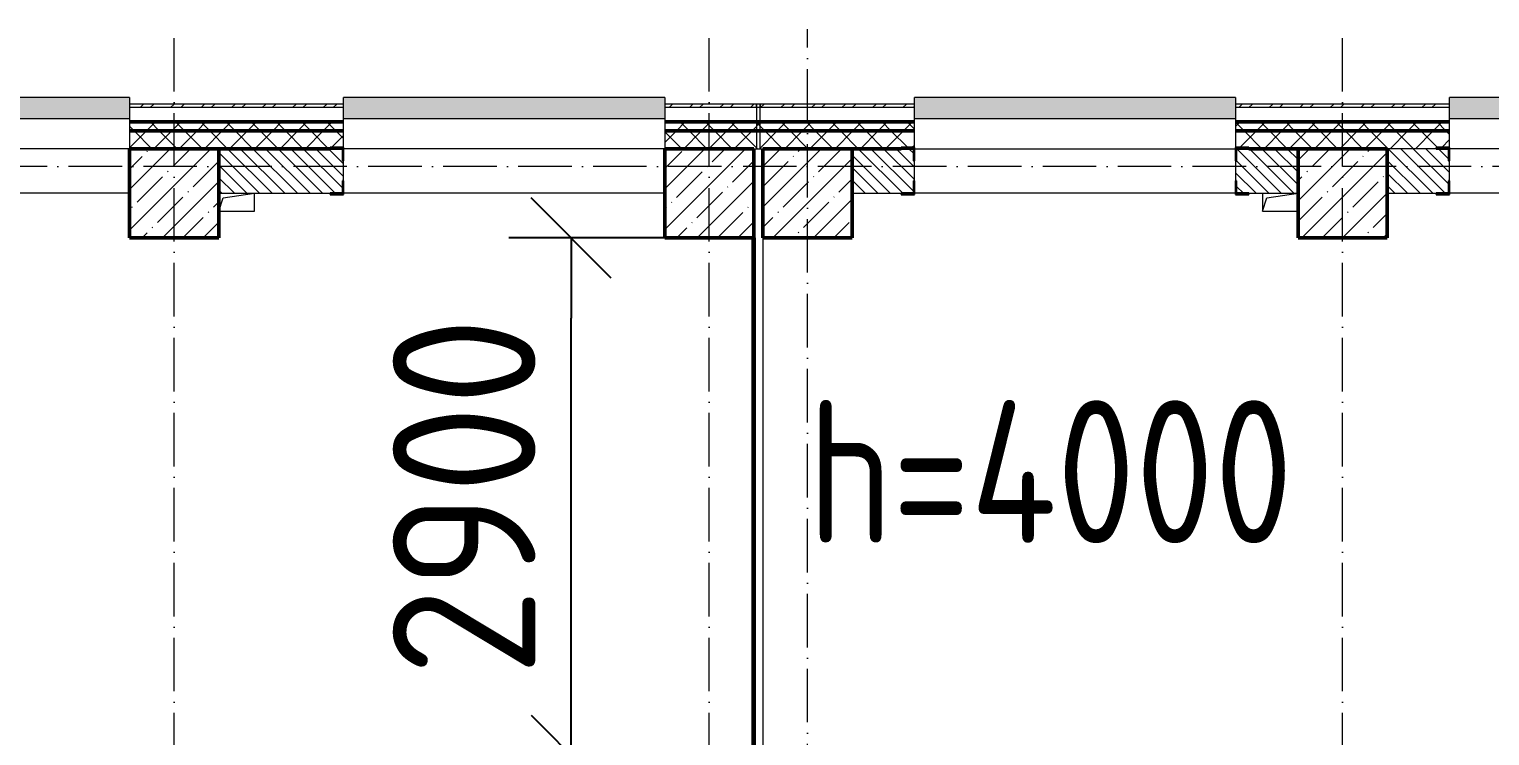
# Model space of a CAD drawing. Header units: millimetres. Extents: x 2294 to 908349, y -83289 to 219220.
# Drawn here: x 199821 to 208009, y 12216 to 16176 of the extents above; entities that cross this region are included whole.
import ezdxf

# ---------------------------------------------------------------- set-up
doc = ezdxf.new("R2010")
doc.units = ezdxf.units.MM
doc.linetypes.add('50_200_ШТРИХ_1Т_ш5_п1_п1_', pattern=[700, 500, -100, 0, -100])
for name, color, linetype, lineweight in [('A-FLOR-____-OTLN', 7, 'Continuous', 9), ('A-GENM-____-MCUT', 7, 'Continuous', 25), ('A-GENM-____-OTLN', 7, 'Continuous', 9), ('A-GENM-____-OTLN-1', 7, 'Continuous', 25), ('A-GLAZ-____-OTLN', 7, 'Continuous', 9), ('A-WALL-____-MCUT-2', 7, 'Continuous', 50), ('A-WALL-____-MCUT-3', 7, 'Continuous', 9), ('A-WALL-____-OTLN', 7, 'Continuous', 9), ('A-WALL-____-PATT-1', 7, 'Continuous', 9), ('A-WALL-FNSH-MCUT-1', 7, 'Continuous', 9), ('S-COLS-____-MCUT', 7, 'Continuous', 50), ('S-COLS-____-OTLN', 7, 'Continuous', 9), ('S-GRID-____-OTLN-1', 7, '50_200_ШТРИХ_1Т_ш5_п1_п1_', 9)]:
    doc.layers.add(name, color=color, linetype=linetype, lineweight=lineweight)
doc.layers.add('A-GLAZ-____-OTLN-1', color=7, linetype='Continuous', lineweight=9, true_color=0xc0c0c0)
doc.styles.get("Standard").update_dxf_attribs({"font": 'arial.ttf'})
doc.styles.add('СПДС', font='isocpeur.ttf', dxfattribs={"width": 0.9})
doc.dimstyles.new('Размера А3', dxfattribs={"dimtxt": 800, "dimasz": 450, "dimexe": 350, "dimexo": 100, "dimgap": 200, "dimtad": 1, "dimdec": 0, "dimrnd": 10, "dimzin": 0, "dimdsep": 46, "dimtxsty": 'СПДС', "dimblk": 'ARROWHEAD_6', "dimcen": 1, "dimclrd": 5, "dimclre": 5, "dimclrt": 5, "dimazin": 0, "dimtfac": 1, "dimtdec": 0, "dimtmove": 2, "dimatfit": 3, "dimfxl": 1, "dimtolj": 1, "dimtzin": 0, "dimarcsym": 0})
pattern_1 = [(45, (165583.51, 6025.28), (-70.71068, 70.71068), []), (135, (165583.51, 6025.28), (-70.71068, -70.71068), [])]
pattern_2 = [(45, (165583.5, 6025.28), (-114.04925, 114.04925), []), (45, (165697.56, 6025.28), (-114.04925, 114.04925), [201.612, -40.322, 3.353, -36.97])]
pattern_3 = [(135, (165583.507, 6025.276), (-35.35534, -35.35534), [])]
pattern_4 = [(45, (165583.51, 6025.28), (-85.53659, 85.53659), []), (45, (165640.53, 6025.28), (-85.53659, 85.53659), [])]

# ---------------------------------------------------------------- blocks, each defined once
blk = doc.blocks.new('3osi')
at = {"layer": 'S-GRID-____-OTLN-1', "color": 251, "ltscale": 0.6, "true_color": 0x636466}
for p, q in [((200633.5, 1542.7), (200633.5, 16175.8)), ((203633.5, 1542.7), (203633.5, 16175.8)), ((204183.5, 1789.1), (204183.5, 16175.8)), ((207183.5, 1542.7), (207183.5, 16175.8)), ((269657.9, 15406.3), (161153.7, 15406.3))]:
    blk.add_line(p, q, dxfattribs=at)
blk = doc.blocks.new('BSC_Колонна _Прямоугольная - 500х500-V115-АР1_План отверстий 3 этажа в осях 1-64_А-ГГ')
at = {"layer": 'S-COLS-____-OTLN'}
h = blk.add_hatch(dxfattribs=at)
h.set_pattern_fill('FP_138', color=256, style=0, pattern_type=2)
h.set_pattern_definition([(45, (-38050, -9231.04), (-114.04925, 114.04925), []), (45, (-37935.95, -9231.04), (-114.04925, 114.04925), [201.613, -40.323, 3.353, -36.97])])
h.paths.add_polyline_path([(-250, -250), (250, -250), (250, 250), (-250, 250)], flags=0)
at = {"layer": 'S-COLS-____-MCUT'}
for p, q in [((250, 250), (-250, 250)), ((-250, 250), (-250, -250)), ((250, -250), (250, 250)), ((-250, -250), (250, -250))]:
    blk.add_line(p, q, dxfattribs=at)
blk = doc.blocks.new('Фахверк_СКБ_Уголок - 250_2700-27497298-АР1_План отверстий 3 этажа в осях 1-64_А-ГГ')
at = {"layer": 'A-GENM-____-MCUT'}
for p, q in [((200, 181), (125, 181)), ((125, 181), (125, 106)), ((131, 106), (131, 175)), ((131, 175), (200, 175)), ((200, 175), (200, 181)), ((125, 106), (131, 106)), ((131, -6), (125, -6)), ((125, -6), (125, -81)), ((125, -81), (200, -81)), ((131, -75), (131, -6)), ((200, -75), (131, -75)), ((200, -81), (200, -75))]:
    blk.add_line(p, q, dxfattribs=at)
blk = doc.blocks.new('AR_Отверстие прямоугольное _в плите_ - AR_Отверстие прямоугольное _в плите_-V180-АР1_План отверстий 3 этажа в осях 1-64_А-ГГ')
at = {"layer": 'A-GENM-____-OTLN'}
for p, q in [((-100, 50), (-100, -50)), ((-100, -50), (-75, 25)), ((-75, 25), (100, 50)), ((-100, -50), (100, -50))]:
    blk.add_line(p, q, dxfattribs=at)
blk = doc.blocks.new('AR_Отверстие прямоугольное _в плите_ - AR_Отверстие прямоугольное _в плите_-V181-АР1_План отверстий 3 этажа в осях 1-64_А-ГГ')
at = {"layer": 'A-GENM-____-OTLN'}
for p, q in [((-100, -50), (-75, 25)), ((-75, 25), (100, 50)), ((100, -50), (100, 50)), ((-100, -50), (100, -50))]:
    blk.add_line(p, q, dxfattribs=at)
blk = doc.blocks.new('Отлив_СКБ - Отлив витража_120_НВФ-31885687-АР1_План отверстий 3 этажа в осях 1-64_А-ГГ')
at = {"layer": 'A-GLAZ-____-OTLN-1'}
for points in [[(0, 0), (0, -2), (1800, -2), (1800, 0), (534.2, 0)], [(0, -2), (0, -120), (1800, -120), (1800, -2), (534.2, -2)]]:
    blk.add_hatch(color=256, dxfattribs=at).paths.add_polyline_path(points, flags=0)
at = {"layer": 'A-GLAZ-____-OTLN'}
for p, q in [((0, 0), (1800, 0)), ((1800, -2), (0, -2)), ((0, -120), (0, -83)), ((0, -120), (1800, -120)), ((1800, -83), (1800, -120))]:
    blk.add_line(p, q, dxfattribs=at)
blk = doc.blocks.new('Стены 4 - Стены 4-31195499-АР1_План отверстий 3 этажа в осях 1-64_А-ГГ')
at = {"layer": 'A-WALL-____-MCUT-3'}
for p, q in [((-1798.5, 41030.2), (-1798.5, 41010.2)), ((-1548.5, 41030.2), (-1798.5, 41030.2)), ((-1548.5, 41010.2), (-1548.5, 41030.2)), ((-1798.5, 41010.2), (-1548.5, 41010.2))]:
    blk.add_line(p, q, dxfattribs=at)
blk = doc.blocks.new('3floor')
at = {"layer": 'A-WALL-____-PATT-1'}
h = blk.add_hatch(dxfattribs=at)
h.set_pattern_fill('FP_3', color=256, style=0, pattern_type=2)
h.set_pattern_definition(pattern_4)
h.paths.add_polyline_path([(203898.5, 15736.3), (203898.5, 15756.3), (203383.5, 15756.3), (203383.5, 15736.3)], flags=0)
h.paths.add_polyline_path([(200383.5, 15736.3), (201583.5, 15736.3), (201583.5, 15756.3), (200383.5, 15756.3)], flags=0)
h.paths.add_polyline_path([(198583.5, 15736.3), (198583.5, 15756.3), (197383.5, 15756.3), (197384.2, 15736.3)], flags=0)
h.paths.add_polyline_path([(195583.5, 15736.3), (195583.5, 15756.3), (194383.5, 15756.3), (194383.5, 15736.3)], flags=0)
h.paths.add_polyline_path([(192583.5, 15736.3), (192583.5, 15756.3), (189433.5, 15756.3), (189433.5, 15736.3), (190314.3, 15736.3)], flags=0)
h = blk.add_hatch(dxfattribs=at)
h.set_pattern_fill('FP_3', color=256, style=0, pattern_type=2)
h.set_pattern_definition(pattern_4)
h.paths.add_polyline_path([(237448.5, 15736.3), (237448.5, 15756.3), (233583.5, 15756.3), (233583.5, 15736.3), (236268.4, 15736.3)], flags=0)
h.paths.add_polyline_path([(225663.6, 15736.3), (225783.5, 15736.3), (225783.5, 15756.3), (224583.5, 15756.3), (224583.5, 15736.3)], flags=0)
h.paths.add_polyline_path([(222128.7, 15736.3), (222783.5, 15736.3), (222783.5, 15756.3), (221583.5, 15756.3), (221583.5, 15736.3)], flags=0)
h.paths.add_polyline_path([(219783.5, 15736.3), (219783.5, 15756.3), (218583.5, 15756.3), (218583.5, 15736.3), (218593.8, 15736.3)], flags=0)
h.paths.add_polyline_path([(216783.5, 15736.3), (216783.5, 15756.3), (215583.5, 15756.3), (215583.5, 15736.3)], flags=0)
h.paths.add_polyline_path([(212583.5, 15736.3), (213783.5, 15736.3), (213783.5, 15756.3), (212583.5, 15756.3)], flags=0)
h.paths.add_polyline_path([(210783.5, 15736.3), (210783.5, 15756.3), (209583.5, 15756.3), (209583.5, 15736.3), (209756.4, 15736.3)], flags=0)
h.paths.add_polyline_path([(206583.5, 15736.3), (207783.5, 15736.3), (207783.5, 15756.3), (206583.5, 15756.3)], flags=0)
h.paths.add_polyline_path([(204783.5, 15736.3), (204783.5, 15756.3), (203918.5, 15756.3), (203918.5, 15736.3), (204454, 15736.3)], flags=0)
h = blk.add_hatch(dxfattribs=at)
h.set_pattern_fill('FP_1', color=256, style=0, pattern_type=2)
h.set_pattern_definition(pattern_1)
h.paths.add_polyline_path([(239933.5, 15606.3), (239933.5, 15656.3), (233583.5, 15656.3), (233583.5, 15606.3), (239803.3, 15606.3)], flags=0)
h.paths.add_polyline_path([(225663.6, 15606.3), (225783.5, 15606.3), (225783.5, 15656.3), (224583.5, 15656.3), (224583.5, 15606.3)], flags=0)
h.paths.add_polyline_path([(222783.5, 15606.3), (222783.5, 15656.3), (221583.5, 15656.3), (221583.5, 15606.3), (222128.7, 15606.3)], flags=0)
h.paths.add_polyline_path([(219783.5, 15606.3), (219783.5, 15656.3), (218583.5, 15656.3), (218583.5, 15606.3), (218593.8, 15606.3)], flags=0)
h.paths.add_polyline_path([(216783.5, 15606.3), (216783.5, 15656.3), (215583.5, 15656.3), (215583.5, 15606.3)], flags=0)
h.paths.add_polyline_path([(212583.5, 15606.3), (213783.5, 15606.3), (213783.5, 15656.3), (212583.5, 15656.3)], flags=0)
h.paths.add_polyline_path([(210783.5, 15606.3), (210783.5, 15656.3), (209583.5, 15656.3), (209583.5, 15606.3), (209756.4, 15606.3)], flags=0)
h.paths.add_polyline_path([(207783.5, 15606.3), (207783.5, 15656.3), (206583.5, 15656.3), (206583.5, 15606.3)], flags=0)
h.paths.add_polyline_path([(204454, 15606.3), (204783.5, 15606.3), (204783.5, 15656.3), (203383.5, 15656.3), (203383.5, 15606.3)], flags=0)
h.paths.add_polyline_path([(200383.5, 15606.3), (201583.5, 15606.3), (201583.5, 15656.3), (200383.5, 15656.3)], flags=0)
h.paths.add_polyline_path([(198583.5, 15606.3), (198583.5, 15656.3), (197383.5, 15656.3), (197384.2, 15606.3)], flags=0)
h.paths.add_polyline_path([(195583.5, 15606.3), (195583.5, 15656.3), (194383.5, 15656.3), (194383.5, 15606.3)], flags=0)
h.paths.add_polyline_path([(192583.5, 15606.3), (192583.5, 15656.3), (189413.5, 15656.3), (189413.5, 15606.3), (190314.3, 15606.3)], flags=0)
h = blk.add_hatch(dxfattribs=at)
h.set_pattern_fill('FP_1', color=256, style=0, pattern_type=2)
h.set_pattern_definition(pattern_1)
h.paths.add_polyline_path([(239933.5, 15506.3), (239933.5, 15606.3), (233583.5, 15606.3), (233583.5, 15512.3), (233658.5, 15512.3), (233658.5, 15506.3), (239803.3, 15506.3)], flags=0)
h.paths.add_polyline_path([(225663.6, 15506.3), (225708.5, 15506.3), (225708.5, 15512.3), (225783.5, 15512.3), (225783.5, 15606.3), (224583.5, 15606.3), (224583.5, 15512.3), (224658.5, 15512.3), (224658.5, 15506.3), (225433.5, 15506.3)], flags=0)
h.paths.add_polyline_path([(222708.5, 15506.3), (222708.5, 15512.3), (222783.5, 15512.3), (222783.5, 15606.3), (221583.5, 15606.3), (221583.5, 15512.3), (221658.5, 15512.3), (221658.5, 15506.3), (222128.7, 15506.3)], flags=0)
h.paths.add_polyline_path([(219708.5, 15506.3), (219708.5, 15512.3), (219783.5, 15512.3), (219783.5, 15606.3), (218583.5, 15606.3), (218583.5, 15512.3), (218658.5, 15512.3), (218658.5, 15506.3), (219433.5, 15506.3)], flags=0)
h.paths.add_polyline_path([(216708.5, 15506.3), (216708.5, 15512.3), (216783.5, 15512.3), (216783.5, 15606.3), (215583.5, 15606.3), (215583.5, 15512.3), (215658.5, 15512.3), (215658.5, 15506.3), (215933.5, 15506.3)], flags=0)
h.paths.add_polyline_path([(213708.5, 15506.3), (213708.5, 15512.3), (213783.5, 15512.3), (213783.5, 15606.3), (212583.5, 15606.3), (212583.5, 15512.3), (212658.5, 15512.3), (212658.5, 15506.3), (213291.4, 15506.3)], flags=0)
h.paths.add_polyline_path([(209658.5, 15506.3), (210708.5, 15506.3), (210708.5, 15512.3), (210783.5, 15512.3), (210783.5, 15606.3), (209583.5, 15606.3), (209583.5, 15512.3), (209658.5, 15512.3)], flags=0)
h.paths.add_polyline_path([(206933.5, 15506.3), (207708.5, 15506.3), (207708.5, 15512.3), (207783.5, 15512.3), (207783.5, 15606.3), (206583.5, 15606.3), (206583.5, 15512.3), (206658.5, 15512.3), (206658.5, 15506.3)], flags=0)
h.paths.add_polyline_path([(204454, 15506.3), (204708.5, 15506.3), (204708.5, 15512.3), (204783.5, 15512.3), (204783.5, 15606.3), (203383.5, 15606.3), (203383.5, 15506.3), (204433.5, 15506.3)], flags=0)
h.paths.add_polyline_path([(200919.1, 15506.3), (201508.5, 15506.3), (201508.5, 15512.3), (201583.5, 15512.3), (201583.5, 15606.3), (200383.5, 15606.3), (200383.5, 15506.3), (200883.5, 15506.3)], flags=0)
h.paths.add_polyline_path([(198508.5, 15506.3), (198508.5, 15512.3), (198583.5, 15512.3), (198583.5, 15606.3), (197383.5, 15606.3), (197384.2, 15512.3), (197458.5, 15512.3), (197458.5, 15506.3)], flags=0)
h.paths.add_polyline_path([(195508.5, 15506.3), (195508.5, 15512.3), (195583.5, 15512.3), (195583.5, 15606.3), (194383.5, 15606.3), (194383.5, 15506.3), (194883.5, 15506.3)], flags=0)
h.paths.add_polyline_path([(192508.5, 15506.3), (192508.5, 15512.3), (192583.5, 15512.3), (192583.5, 15606.3), (189413.5, 15606.3), (189413.5, 15506.3), (191883.5, 15506.3)], flags=0)
h = blk.add_hatch(dxfattribs=at)
h.set_pattern_fill('FP_6', color=256, style=0, pattern_type=2)
h.set_pattern_definition(pattern_3)
h.paths.add_polyline_path([(200883.5, 15256.3), (201577.5, 15256.3), (201577.5, 15325.3), (201583.5, 15325.3), (201583.5, 15437.3), (201577.5, 15437.3), (201577.5, 15506.3), (200883.5, 15506.3)], flags=0)
h = blk.add_hatch(dxfattribs=at)
h.set_pattern_fill('FP_6', color=256, style=0, pattern_type=2)
h.set_pattern_definition(pattern_3)
h.paths.add_polyline_path([(206658.5, 15256.3), (206933.5, 15256.3), (206933.5, 15506.3), (206589.5, 15506.3), (206589.5, 15437.3), (206583.5, 15437.3), (206583.5, 15325.3), (206589.5, 15325.3), (206589.5, 15256.3)], flags=0)
h.paths.add_polyline_path([(204433.5, 15256.3), (204777.5, 15256.3), (204777.5, 15325.3), (204783.5, 15325.3), (204783.5, 15437.3), (204777.5, 15437.3), (204777.5, 15506.3), (204433.5, 15506.3)], flags=0)
h = blk.add_hatch(dxfattribs=at)
h.set_pattern_fill('FP_6', color=256, style=0, pattern_type=2)
h.set_pattern_definition(pattern_3)
h.paths.add_polyline_path([(207777.5, 15256.3), (207777.5, 15325.3), (207783.5, 15325.3), (207783.5, 15437.3), (207777.5, 15437.3), (207777.5, 15506.3), (207433.5, 15506.3), (207433.5, 15256.3), (207708.5, 15256.3)], flags=0)
h.paths.add_polyline_path([(209756.4, 15256.3), (209933.5, 15256.3), (209933.5, 15506.3), (209589.5, 15506.3), (209589.5, 15437.3), (209583.5, 15437.3), (209583.5, 15325.3), (209589.5, 15325.3), (209589.5, 15256.3), (209658.5, 15256.3)], flags=0)
at = {"layer": 'S-COLS-____-OTLN'}
h = blk.add_hatch(dxfattribs=at)
h.set_pattern_fill('FP_38', color=256, style=0, pattern_type=2)
h.set_pattern_definition(pattern_2)
h.paths.add_polyline_path([(200383.5, 15006.3), (200883.5, 15006.3), (200883.5, 15506.3), (200383.5, 15506.3)], flags=0)
h = blk.add_hatch(dxfattribs=at)
h.set_pattern_fill('FP_38', color=256, style=0, pattern_type=2)
h.set_pattern_definition(pattern_2)
h.paths.add_polyline_path([(203933.5, 15006.3), (204433.5, 15006.3), (204433.5, 15506.3), (203933.5, 15506.3)], flags=0)
h = blk.add_hatch(dxfattribs=at)
h.set_pattern_fill('FP_38', color=256, style=0, pattern_type=2)
h.set_pattern_definition(pattern_2)
h.paths.add_polyline_path([(206933.5, 15006.3), (207433.5, 15006.3), (207433.5, 15506.3), (206933.5, 15506.3), (206933.5, 15359.6)], flags=0)
at = {"layer": 'A-FLOR-____-OTLN'}
for p, q in [((203883.5, 12106.3), (203883.5, 15006.3)), ((203933.5, 15006.3), (203933.5, 12106.3))]:
    blk.add_line(p, q, dxfattribs=at)
at = {"layer": 'A-WALL-____-MCUT-2'}
for p, q in [((201583.5, 15656.3), (200383.5, 15656.3)), ((204783.5, 15656.3), (203383.5, 15656.3)), ((207783.5, 15656.3), (206583.5, 15656.3)), ((201583.5, 15606.3), (200383.5, 15606.3)), ((204783.5, 15606.3), (203383.5, 15606.3)), ((207783.5, 15606.3), (206583.5, 15606.3)), ((200883.5, 15506.3), (201508.5, 15506.3)), ((204433.5, 15506.3), (204708.5, 15506.3)), ((206658.5, 15506.3), (206933.5, 15506.3))]:
    blk.add_line(p, q, dxfattribs=at)
at = {"layer": 'A-WALL-____-MCUT-3'}
for p, q in [((201583.5, 15736.3), (200383.5, 15736.3)), ((200383.5, 15736.3), (200383.5, 15506.3)), ((201583.5, 15512.3), (201583.5, 15736.3)), ((204783.5, 15736.3), (203383.5, 15736.3)), ((203383.5, 15736.3), (203383.5, 15506.3)), ((204783.5, 15512.3), (204783.5, 15736.3)), ((207783.5, 15736.3), (206583.5, 15736.3)), ((206583.5, 15736.3), (206583.5, 15512.3)), ((207783.5, 15512.3), (207783.5, 15736.3)), ((200383.5, 15506.3), (200883.5, 15506.3)), ((200883.5, 15506.3), (200883.5, 15256.3)), ((203883.5, 15506.3), (204433.5, 15506.3)), ((204433.5, 15506.3), (204433.5, 15256.3)), ((207708.5, 15506.3), (206933.5, 15506.3)), ((206933.5, 15256.3), (206933.5, 15506.3)), ((207433.5, 15506.3), (207433.5, 15256.3)), ((201583.5, 15325.3), (201583.5, 15437.3)), ((204783.5, 15325.3), (204783.5, 15437.3)), ((206583.5, 15437.3), (206583.5, 15325.3)), ((207783.5, 15325.3), (207783.5, 15437.3)), ((200883.5, 15256.3), (201508.5, 15256.3)), ((204433.5, 15256.3), (204708.5, 15256.3)), ((206658.5, 15256.3), (206933.5, 15256.3)), ((207433.5, 15256.3), (207708.5, 15256.3))]:
    blk.add_line(p, q, dxfattribs=at)
at = {"layer": 'A-WALL-____-OTLN'}
for p, q in [((200383.5, 15506.3), (198583.5, 15506.3)), ((203383.5, 15506.3), (201583.5, 15506.3)), ((204783.5, 15506.3), (206583.5, 15506.3)), ((206583.5, 15506.3), (206583.5, 15506.3)), ((209583.5, 15506.3), (207783.5, 15506.3)), ((200383.5, 15256.3), (198583.5, 15256.3)), ((203383.5, 15256.3), (201583.5, 15256.3)), ((206583.5, 15256.3), (204783.5, 15256.3)), ((209583.5, 15256.3), (207783.5, 15256.3))]:
    blk.add_line(p, q, dxfattribs=at)
at = {"layer": 'A-WALL-FNSH-MCUT-1'}
for p, q in [((201583.5, 15756.3), (200383.5, 15756.3)), ((200383.5, 15756.3), (200383.5, 15736.3)), ((201583.5, 15736.3), (201583.5, 15756.3)), ((201583.5, 15736.3), (201583.5, 15736.3)), ((203898.5, 15756.3), (203383.5, 15756.3)), ((203383.5, 15756.3), (203383.5, 15736.3)), ((203898.5, 15736.3), (203898.5, 15756.3)), ((204783.5, 15756.3), (203918.5, 15756.3)), ((203918.5, 15756.3), (203918.5, 15736.3)), ((204783.5, 15736.3), (204783.5, 15756.3)), ((207783.5, 15756.3), (206583.5, 15756.3)), ((206583.5, 15756.3), (206583.5, 15736.3)), ((206583.5, 15736.3), (206583.5, 15736.3)), ((207783.5, 15736.3), (207783.5, 15756.3))]:
    blk.add_line(p, q, dxfattribs=at)
at = {"layer": 'S-COLS-____-MCUT'}
for p, q in [((200883.5, 15506.3), (200383.5, 15506.3)), ((200383.5, 15506.3), (200383.5, 15006.3)), ((200883.5, 15006.3), (200883.5, 15506.3)), ((204433.5, 15506.3), (203933.5, 15506.3)), ((203933.5, 15506.3), (203933.5, 15006.3)), ((204433.5, 15006.3), (204433.5, 15506.3)), ((207433.5, 15506.3), (206933.5, 15506.3)), ((206933.5, 15506.3), (206933.5, 15006.3)), ((207433.5, 15006.3), (207433.5, 15506.3)), ((200383.5, 15006.3), (200883.5, 15006.3)), ((203933.5, 15006.3), (204433.5, 15006.3)), ((206933.5, 15006.3), (207433.5, 15006.3))]:
    blk.add_line(p, q, dxfattribs=at)
at = {"layer": 'A-GENM-____-OTLN'}
for name, p in [('AR_Отверстие прямоугольное _в плите_ - AR_Отверстие прямоугольное _в плите_-V181-АР1_План отверстий 3 этажа в осях 1-64_А-ГГ', (200983.5, 15206.3)), ('AR_Отверстие прямоугольное _в плите_ - AR_Отверстие прямоугольное _в плите_-V180-АР1_План отверстий 3 этажа в осях 1-64_А-ГГ', (206833.5, 15206.3))]:
    blk.add_blockref(name, p, dxfattribs=at)
at = {"layer": 'A-GENM-____-OTLN-1', "rotation": 180}
for p in [(201708.5, 15431.3), (204908.5, 15431.3), (207908.5, 15431.3)]:
    blk.add_blockref('Фахверк_СКБ_Уголок - 250_2700-27497298-АР1_План отверстий 3 этажа в осях 1-64_А-ГГ', p, dxfattribs=at)
at = {"layer": 'A-GENM-____-OTLN-1'}
blk.add_blockref('Фахверк_СКБ_Уголок - 250_2700-27497298-АР1_План отверстий 3 этажа в осях 1-64_А-ГГ', (206458.5, 15331.3), dxfattribs=at)
at = {"layer": 'A-GLAZ-____-OTLN', "rotation": 180}
for p in [(200383.5, 15673.3), (203383.5, 15673.3), (206583.5, 15673.3), (209583.5, 15673.3)]:
    blk.add_blockref('Отлив_СКБ - Отлив витража_120_НВФ-31885687-АР1_План отверстий 3 этажа в осях 1-64_А-ГГ', p, dxfattribs=at)
at = {"layer": 'A-WALL-____-OTLN', "rotation": 89.9999999999999}
blk.add_blockref('Стены 4 - Стены 4-31195499-АР1_План отверстий 3 этажа в осях 1-64_А-ГГ', (244928.7, 17304.8), dxfattribs=at)
at = {"layer": 'S-COLS-____-OTLN'}
blk.add_blockref('BSC_Колонна _Прямоугольная - 500х500-V115-АР1_План отверстий 3 этажа в осях 1-64_А-ГГ', (203633.5, 15256.3), dxfattribs=at)
blk = doc.blocks.new('ARROWHEAD_6')
at = {"color": 0, "linetype": 'Continuous'}
for p, q in [((-0.5, -0.5), (0.5, 0.5)), ((0, 0), (-1, 0))]:
    blk.add_line(p, q, dxfattribs=at)
blk = doc.blocks.new('*D2454')
at = {"color": 5, "lineweight": -2, "transparency": 16777216}
for p, q in [((203783.5, 15006.3), (202508.9, 15006.3)), ((202858.9, 12556.3), (202858.9, 14556.3)), ((203783.5, 12106.3), (202508.9, 12106.3))]:
    blk.add_line(p, q, dxfattribs=at)
at = {"layer": 'Defpoints', "color": 0, "transparency": 16777216}
for p in [(202858.9, 15006.3), (203883.5, 15006.3), (203883.5, 12106.3)]:
    blk.add_point(p, dxfattribs=at)
at = {"color": 5, "lineweight": -2, "transparency": 16777216, "xscale": 450, "yscale": 450, "zscale": 450}
for p, rotation in [((202858.9, 15006.3), 90), ((202858.9, 12106.3), 270)]:
    blk.add_blockref('ARROWHEAD_6', p, dxfattribs=dict(at, rotation=rotation))
at = {"color": 5, "transparency": 16777216, "insert": (202258.9, 13556.3), "char_height": 800, "attachment_point": 5, "rotation": 90, "style": 'СПДС'}
blk.add_mtext('\\A1;2900', dxfattribs=at)

msp = doc.modelspace()

# ---------------------------------------------------------------- linework, layer by layer
at = {"color": 1, "lineweight": 60}
msp.add_lwpolyline([(203883.5, 12106.3), (203883.5, 15006.3)], dxfattribs=at)

# ---------------------------------------------------------------- block references
for name in ['3osi', '3floor']:
    msp.add_blockref(name, (0, 0))

# ---------------------------------------------------------------- texts
at = {"color": 5, "insert": (204183.5, 14096), "char_height": 800, "attachment_point": 1}
msp.add_mtext_dynamic_manual_height_columns('{\\fГОСТ тип А|b0|i0|c0|p34;h=4000}', width=4795.892, gutter_width=1772.3, heights=[982.9], dxfattribs=at)

# ---------------------------------------------------------------- dimensions: what is measured, and where the dimension line sits
at = {"color": 5}
dim = msp.add_linear_dim(base=(202858.9, 15006.3), p1=(203883.5, 12106.3), p2=(203883.5, 15006.3), angle=90, dimstyle='Размера А3', dxfattribs=at)
dim.commit()
dim.dimension.update_dxf_attribs({"geometry": '*D2454', "text_midpoint": (202258.9, 13556.3)})

doc.saveas('drawing.dxf')
